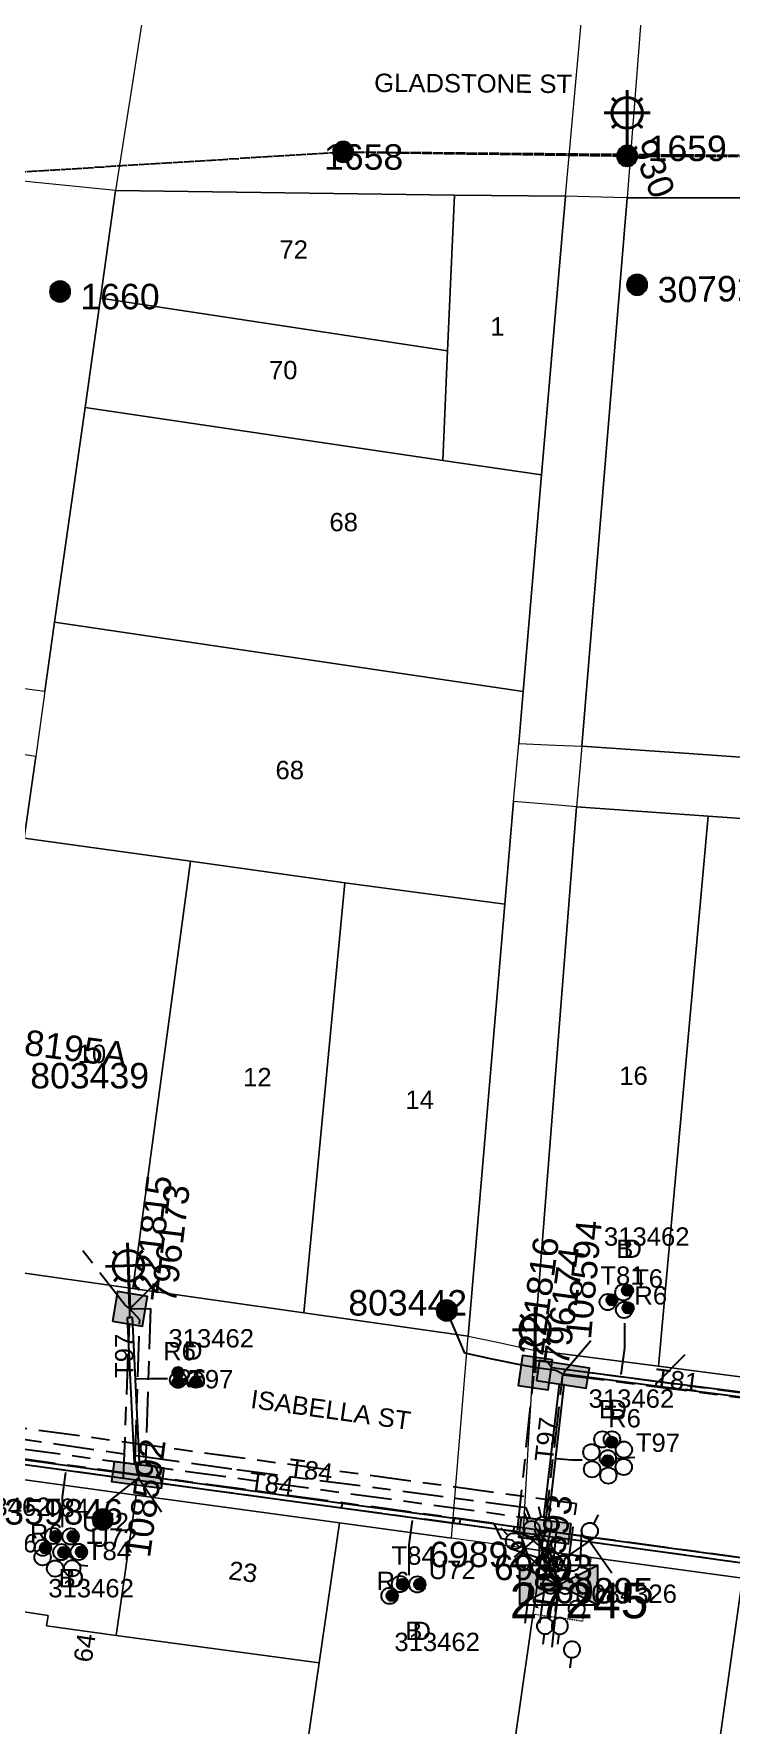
# Model space of a CAD drawing. Header units: metres. Extents: x 315298 to 316343, y 6257802 to 6258556.
# Drawn here: x 315635.1 to 315703.5, y 6257890.5 to 6258056.4 of the extents above; entities that cross this region are included whole.
import ezdxf
from ezdxf.enums import TextEntityAlignment as Align

# ---------------------------------------------------------------- set-up
doc = ezdxf.new("R2010")
doc.units = ezdxf.units.M
for name, pattern in [('Cable Exist OH', [1, 1, 0]), ('Cable Exist UG', [8.2, 4, -1.2, 1.8, -1.2]), ('HIDDEN', [0.375, 0.25, -0.125]), ('HIDDEN2', [0.1875, 0.125, -0.0625])]:
    doc.linetypes.add(name, pattern=pattern)
doc.layers.get('0').update_dxf_attribs({"color": 6})
for name, color, linetype, lineweight in [('Cadastre Buildings_SP_EXT', 9, 'Continuous', 5), ('Cadastre Land Parcels_SP_EXT', 9, 'Continuous', 5), ('Cadastre Other Property_SP_EXT', 9, 'HIDDEN', 5), ('Cadastre Roads_SP_EXT', 9, 'Continuous', 5)]:
    doc.layers.add(name, color=color, linetype=linetype, lineweight=lineweight)
for name, color, linetype in [('Duct_SP_EXT', 7, 'Continuous'), ('Equip_HV_EXT', 7, 'Continuous'), ('Equip_LV_EXT', 7, 'Continuous'), ('Equip_SP_SL_EXT', 7, 'Continuous'), ('Mains_HV_EXT', 7, 'Continuous'), ('Mains_LV_EXT', 7, 'Continuous'), ('Mains_SL_EXT', 7, 'Continuous'), ('Sub_SP_EXT', 7, 'Continuous'), ('SupportsOH_SP_TR_HV_LV_SL_EXT', 7, 'Continuous'), ('SupportsUG_SP_LV_EXT', 7, 'Continuous'), ('SupportsUG_SP_LV_SL_EXT', 7, 'Continuous'), ('Trench_SP_EXT', 7, 'Continuous')]:
    doc.layers.add(name, color=color, linetype=linetype)
doc.styles.add('COLUMN_LABEL', font='arial.ttf')
doc.styles.add('iecARIAL', font='arial.ttf', dxfattribs={"height": 2})
doc.styles.add('POLE_LABEL', font='arial.ttf')
doc.styles.get("Standard").update_dxf_attribs({"font": 'arial.ttf'})
doc.styles.add('SWITCH_LABEL', font='arial.ttf', dxfattribs={"height": 2.5})

# ---------------------------------------------------------------- blocks, each defined once
blk = doc.blocks.new('SUB_PADMOUNT_EXT')
for points in [[(0, 0), (-3.84, 1.92), (-3.84, -1.92)], [(0, 0), (3.84, 1.92), (3.84, -1.92)]]:
    blk.add_hatch(color=256).paths.add_polyline_path(points)
for p, q in [((3.84, 1.92), (-3.84, -1.92)), ((-3.84, 1.92), (3.84, -1.92))]:
    blk.add_line(p, q)
blk.add_lwpolyline([(-3.84, -1.92), (3.84, -1.92), (3.84, 1.92), (-3.84, 1.92)], close=True)
for tag, height, flags, p in [('ASSET_NUM', 3.5, 8, (2, 2)), ('STREET_CODE', 0.2, 9, (1.5, 0)), ('CONSTRUCTED_VOLTAGE', 0.2, 9, (1.5, -0.2)), ('OPERATING_VOLTAGE', 0.2, 9, (1.5, -0.6)), ('ORIENTATION', 0.2, 9, (1.5, -0.8)), ('OWNED_BY', 0.2, 9, (1.5, -1)), ('OPERATED_BY', 0.2, 9, (1.5, -1.2)), ('SECONDARY_VOLTAGE', 0.2, 9, (1.5, -1.6)), ('NO_PHASES', 0.2, 9, (1.5, -0.4)), ('MAINTAINED_BY', 0.2, 9, (1.5, -1.4)), ('STATE', 0.2, 9, (1.5, -1.8)), ('SUBSTATION_TYPE', 0.2, 9, (1.5, -2.2)), ('STREETNAME', 0.2, 9, (1.5, -3)), ('SUBURB', 0.2, 9, (1.5, -3.2)), ('PARENT', 0.2, 9, (1.5, -2)), ('USAGE', 0.2, 9, (1.5, -2.4)), ('LEGEND', 0.2, 9, (1.5, -2.6)), ('LOCATION', 0.2, 9, (1.5, -2.8)), ('NOTES', 0.2, 9, (1.5, -3.4)), ('Z', 0.2, 1, (1.5, -3.6))]:
    blk.add_attdef(tag, text='', height=height, dxfattribs=dict(flags=flags)).set_placement(p, align=Align.MIDDLE_LEFT)
blk = doc.blocks.new('COLUMN_EXT')
blk.add_hatch(color=256).paths.add_polyline_path([(-1.49, 1.48), (-1.49, -1.49), (1.48, -1.49), (1.48, 1.48)])
blk.add_lwpolyline([(-1.49, -1.49), (1.48, -1.49), (1.48, 1.48), (-1.49, 1.48)], close=True)
for tag, height, style, flags, p in [('ASSET_NUM', 2.5, 'COLUMN_LABEL', 8, (2, 2)), ('STRUCTURE_PLANT_NUMBER', 0.2, 'POLE_LABEL', 9, (1.81, 0.03)), ('STREET_CODE', 0.2, 'COLUMN_LABEL', 9, (1.81, -0.2))]:
    blk.add_attdef(tag, text='', height=height, dxfattribs=dict(style=style, flags=flags)).set_placement(p, align=Align.MIDDLE_LEFT)
at = {"flags": 9}
for tag, p in [('COLUMN_TYPE', (1.81, -0.4)), ('OWNED_BY', (1.81, -0.6)), ('STATE', (1.81, -0.8)), ('USAGE', (1.81, -1)), ('STREETNAME', (1.81, -1.6)), ('LEGEND', (1.81, -1.2)), ('LOCATION', (1.81, -1.4)), ('SUBURB', (1.81, -1.8)), ('NOTES', (1.81, -2))]:
    blk.add_attdef(tag, text='', height=0.2, dxfattribs=at).set_placement(p, align=Align.MIDDLE_LEFT)
at = {"flags": 1}
blk.add_attdef('Z', (1.81, -2.35), '', height=0.2, dxfattribs=at)
blk = doc.blocks.new('PILLAR_EXT')
blk.add_hatch(color=256).paths.add_polyline_path([(-2.475, 0.99), (-2.475, -0.99), (2.475, -0.99), (2.475, 0.99)])
blk.add_lwpolyline([(-2.475, -0.99), (2.475, -0.99), (2.475, 0.99), (-2.475, 0.99)], close=True)
at = {"style": 'iecARIAL', "flags": 8}
blk.add_attdef('ASSET_NUM', (1.5, 3.5), '', height=2.5, dxfattribs=at)
for tag, p, flags in [('OWNED_BY', (0, -0.2), 9), ('STATE', (0, -0.4), 9), ('SUPPORT_TYPE', (0, -0.6), 9), ('STREETNAME', (0, -1.8), 9), ('USAGE', (0, -0.8), 9), ('LEGEND', (0, -1), 9), ('LOCATION', (0, -1.2), 9), ('NOTES', (0, -1.4), 9), ('PARENT', (0, -1.6), 9), ('SUBURB', (0, -2), 1)]:
    blk.add_attdef(tag, p, '', height=0.2, dxfattribs=dict(flags=flags))
blk = doc.blocks.new('DUCT_EXT')
blk.add_circle((0, 0.8), 0.8)
at = {"flags": 1}
blk.add_attdef('Z', (0, 0), '', height=0.2, dxfattribs=at)
at = {"flags": 9}
for tag, p in [('DUCT_CODE', (0, 0)), ('XSECT_TYPE', (0, -0.2)), ('STATE', (0, -0.6)), ('FB_REFERENCE', (0, -0.4)), ('NOTES', (0, -0.8))]:
    blk.add_attdef(tag, text='', height=0.2, dxfattribs=at).set_placement(p, align=Align.MIDDLE_LEFT)
blk = doc.blocks.new('SL_LANTERN_EXT')
at = {"lineweight": 40}
for p, q in [((-1.46, 5.68), (-1.06, 5.28)), ((0, 1.97), (0, 6.47)), ((1.46, 5.68), (1.06, 5.28)), ((-2.25, 4.22), (2.25, 4.22)), ((-1.46, 2.76), (-1.06, 3.16)), ((0, 0), (0, 2.72)), ((1.46, 2.76), (1.06, 3.16))]:
    blk.add_line(p, q, dxfattribs=at)
blk.add_circle((0, 4.22), 1.5, dxfattribs=at)
at = {"style": 'iecARIAL', "flags": 8}
blk.add_attdef('ASSET_NUM', (1.5, 1.5), '', height=2.5, dxfattribs=at)
for tag, p, height, flags in [('OPERATING_VOLTAGE', (0.98, -1.65), 0.2, 9), ('ORIENTATION', (0.98, -1.85), 0.2, 9), ('CONSTRUCTED_VOLTAGE', (0.98, -0.65), 0.2, 9), ('CONTROL_TYPE', (0.98, -0.85), 0.2, 9), ('LANTERN_PURPOSE', (0.98, -1.05), 0.2, 9), ('LANTERN_TYPE', (0.98, -1.25), 0.2, 9), ('NO_PHASES', (0.98, -1.45), 0.2, 9), ('LNUMBER', (2.18, -3.25), 2.5, 8), ('OWNED_BY', (0.98, -2.05), 0.2, 9), ('STATE', (0.98, -2.25), 0.2, 9), ('USAGE', (0.98, -2.45), 0.2, 9), ('CEXIST', (0.98, -2.65), 0.2, 9), ('CNEW', (0.98, -2.85), 0.2, 9), ('CNUMBER', (0.98, -3.05), 0.2, 9), ('CREMOVE', (0.98, -3.25), 0.2, 9), ('CREPLACE', (0.98, -3.45), 0.2, 9), ('LKINGHEIGHT', (0.98, -3.65), 0.2, 9), ('LBRACKET', (0.98, -3.85), 0.2, 9), ('LBRACKETVOCAB', (0.98, -4.05), 0.2, 9), ('LCATEGORY', (0.98, -4.25), 0.2, 9), ('LCHARGE1', (0.98, -4.45), 0.2, 9), ('LCHARGE1PERCENT', (0.98, -4.65), 0.2, 9), ('LCHARGE2', (0.98, -4.85), 0.2, 9), ('LCHARGE2PERCENT', (0.98, -5.05), 0.2, 9), ('LCHARGE3', (0.98, -5.25), 0.2, 9), ('LCHARGE3PERCENT', (0.98, -5.45), 0.2, 9), ('LEXIST', (0.98, -5.65), 0.2, 9), ('LLAMP', (0.98, -5.85), 0.2, 9), ('LLAMPVOCAB', (0.98, -6.05), 0.2, 9), ('LMAST', (0.98, -6.25), 0.2, 9), ('LMASTVOCAB', (0.98, -6.45), 0.2, 9), ('LNEW', (0.98, -6.65), 0.2, 9), ('LANTNUMBER', (0.98, -6.85), 0.2, 9), ('LOUTREACH', (0.98, -7.25), 0.2, 9), ('LOUTREACHVOCAB', (0.98, -7.45), 0.2, 9), ('LRATECODE', (0.98, -7.65), 0.2, 9), ('LREMOVE', (0.98, -7.85), 0.2, 9), ('LREPLACE', (0.98, -8.05), 0.2, 9), ('LTYPE', (0.98, -8.25), 0.2, 9), ('LTYPEVOCAB', (0.98, -8.45), 0.2, 9), ('STREETNAME', (0.98, -9.25), 0.2, 9), ('SUBURB', (0.98, -9.45), 0.2, 1), ('LEGEND', (0.98, -8.65), 0.2, 9), ('LOCATION', (0.98, -8.85), 0.2, 9), ('NOTES', (0.98, -9.05), 0.2, 9)]:
    blk.add_attdef(tag, p, '', height=height, dxfattribs=dict(flags=flags))
blk = doc.blocks.new('POLE_EXT')
blk.add_hatch(color=256).paths.add_polyline_path([(-1, 0, 1), (1, 0, 1)])
blk.add_lwpolyline([(-1, 0, 1), (1, 0, 1)], format="xyb", close=True)
for tag, height, flags, p in [('pNumber', 2.5, 8, (-17.84, 2.07)), ('OWNED_BY', 0.2, 9, (1.35, -0.4)), ('SPECIAL_USE', 0.2, 9, (1.35, -0.8)), ('STATE', 0.2, 9, (1.35, -1)), ('cLV', 0.2, 9, (1.35, -1.4)), ('hDepth', 0.2, 9, (1.35, -1.6)), ('PARENT', 0.2, 9, (1.35, -0.6)), ('USAGE', 0.2, 9, (1.35, -1.2)), ('hDia', 0.2, 9, (1.35, -1.8)), ('cHV', 0.2, 9, (1.35, -2)), ('cLinedev', 0.2, 9, (1.35, -3.4)), ('LBRACKET', 0.2, 9, (1.35, -2.2)), ('LExisting', 0.2, 9, (1.35, -2.4)), ('LANTNUMBER', 0.2, 9, (1.35, -2.6)), ('LOther', 0.2, 9, (1.35, -2.8)), ('LRemove', 0.2, 9, (1.35, -3)), ('LEGEND', 0.2, 9, (1.35, -3.2)), ('pExisting', 0.2, 9, (1.35, -3.8)), ('pFooting', 0.2, 9, (1.35, -4.4)), ('pNew', 0.2, 9, (1.35, -4.6)), ('pRelocate', 0.2, 9, (1.35, -5)), ('LOCATION', 0.2, 9, (1.35, -3.6)), ('PFNUMBER', 0.2, 9, (1.35, -4)), ('NEWPFNUMBER', 0.2, 9, (1.35, -4.2)), ('pRemove', 0.2, 9, (1.35, -5.2)), ('pReplace', 0.2, 9, (1.35, -5.4)), ('pStay', 0.2, 9, (1.35, -5.6)), ('pType', 0.2, 9, (1.35, -5.8)), ('cspan', 0.2, 9, (1.35, -6)), ('STREETNAME', 0.2, 9, (1.35, -6.2)), ('SUBURB', 0.2, 9, (1.35, -6.4)), ('NOTES', 0.2, 9, (1.35, -6.6)), ('OPERATED_BY', 0.2, 9, (1.36, -7.01)), ('MAINTAINED_BY', 0.2, 9, (1.36, -6.81))]:
    blk.add_attdef(tag, text='', height=height, dxfattribs=dict(flags=flags)).set_placement(p, align=Align.MIDDLE_LEFT)
at = {"style": 'POLE_LABEL'}
for tag, height, flags, p in [('ASSET_NUM', 2.5, 8, (2, 2)), ('STRUCTURE_PLANT_NUMBER', 0.2, 9, (1.35, 0.03)), ('STREET_CODE', 0.2, 9, (1.35, -0.2))]:
    blk.add_attdef(tag, text='', height=height, dxfattribs=dict(at, flags=flags)).set_placement(p, align=Align.MIDDLE_LEFT)
at = {"flags": 1}
blk.add_attdef('Z', (1.35, -7.33), '', height=0.2, dxfattribs=at)
blk = doc.blocks.new('LV_UG_DFUSE_CLOSED_EXT')
for points in [[(1, 0), (0, 0)], [(5.04, 0.73), (2.16, -0.72)], [(5.05, -0.71), (2.16, 0.72)], [(6.2, 0.01), (7.2, 0.01)]]:
    blk.add_lwpolyline(points)
for centre in [(1.8, 0), (5.4, 0.01)]:
    blk.add_circle(centre, 0.8)
at = {"flags": 9}
for tag, p in [('ACTUAL_STATUS', (0, 0)), ('CONSTRUCTED_VOLTAGE', (0, -0.2)), ('OPERATING_VOLTAGE', (0, -0.6)), ('ORIENTATION', (0, -0.8)), ('STATE', (0, -1)), ('SWITCH_TYPE', (0, -1.2)), ('NO_PHASES', (0, -0.4)), ('USAGE', (0, -1.4)), ('NOTES', (0, -1.6))]:
    blk.add_attdef(tag, text='', height=0.2, dxfattribs=at).set_placement(p, align=Align.MIDDLE_LEFT)
at = {"flags": 1}
blk.add_attdef('Z', (0, 0), '', height=0.2, dxfattribs=at)
blk = doc.blocks.new('SWG_HOLEC_SU_EXT')
blk.add_line((1.8, -2), (5.8, -2))
for points in [[(1, 0), (0, 0)], [(6.6, 0), (7.6, 0)]]:
    blk.add_lwpolyline(points)
for points in [[(1.8, -0.8, 1), (1.8, 0.8, 1)], [(5.8, -0.8, 1), (5.8, 0.8, 1)]]:
    blk.add_lwpolyline(points, format="xyb", close=True)
at = {"style": 'SWITCH_LABEL', "flags": 8}
blk.add_attdef('ASSET_NUM', text='', height=2.5, rotation=179.9544, dxfattribs=at).set_placement((-2.4, 0), align=Align.MIDDLE_LEFT)
at = {"flags": 1}
blk.add_attdef('Z', (0, 0), '', height=0.2, dxfattribs=at)
at = {"flags": 9}
for tag, p in [('ACTUAL_STATUS', (0, -0.4)), ('CONSTRUCTED_VOLTAGE', (0, -0.6)), ('OPERATING_VOLTAGE', (0, -1)), ('ORIENTATION', (0, -1.2)), ('OWNED_BY', (0, -1.4)), ('NO_PHASES', (0, -0.8)), ('PARENT', (0, -1.6)), ('STATE', (0, -1.8)), ('SWITCH_TYPE', (0, -2)), ('STREETNAME', (0, -2.6)), ('SUBURB', (0, -2.8)), ('USAGE', (0, -2.2)), ('LOCATION', (0, -2.4)), ('NOTES', (0, -3))]:
    blk.add_attdef(tag, text='', height=0.2, dxfattribs=at).set_placement(p, align=Align.MIDDLE_LEFT)
at = {"style": 'SWITCH_LABEL', "flags": 9}
blk.add_attdef('STREET_CODE', text='', height=0.2, dxfattribs=at).set_placement((0, -0.2), align=Align.MIDDLE_LEFT)
blk = doc.blocks.new('CABLE_LARGE_EXT')
h = blk.add_hatch(color=256)
edge = h.paths.add_edge_path()
edge.add_arc((0, 0.55), 0.55, 0, 360)
blk.add_circle((0, 0.55), 0.55)
at = {"flags": 1}
blk.add_attdef('Z', (0, 0), '', height=0.2, dxfattribs=at)
at = {"flags": 9}
for tag, p in [('COND_CODE', (0, 0)), ('STATE', (0, -0.4)), ('XSECT_SIZE', (0, -0.6)), ('FB_REFERENCE', (0, -0.2)), ('NOTES', (0, -0.8))]:
    blk.add_attdef(tag, text='', height=0.2, dxfattribs=at).set_placement(p, align=Align.MIDDLE_LEFT)

msp = doc.modelspace()

# ---------------------------------------------------------------- linework, layer by layer
at = {"layer": 'Cadastre Buildings_SP_EXT', "linetype": 'Continuous'}
for points in [[(315726.39, 6258040.22), (315713.29, 6258040.25), (315703.08, 6258040.26), (315693.29, 6258040.28), (315688.83, 6257986.48), (315699.34, 6257985.77), (315709.06, 6257985.09), (315722.88, 6257984.13), (315726.39, 6258040.22)], [(315712.84, 6257978.8), (315701.22, 6257979.6), (315696.36, 6257925.66), (315708.4, 6257924.1), (315712.84, 6257978.8)], [(315684.94, 6257907.57), (315682.98, 6257907.86), (315676.06, 6257908.81), (315665.08, 6257910.29), (315663.09, 6257896.56), (315661.39, 6257884.87), (315659.55, 6257872.18), (315659.53, 6257872.01), (315657.74, 6257859.68), (315677.69, 6257857.1), (315684.94, 6257907.57)], [(315697.54, 6257854.7), (315717.63, 6257851.89), (315718.34, 6257856.75), (315738.26, 6257853.92), (315744.79, 6257899.38), (315724.83, 6257902.08), (315704.59, 6257904.88), (315697.54, 6257854.7)]]:
    msp.add_lwpolyline(points, close=True, dxfattribs=at)
at = {"layer": 'Cadastre Land Parcels_SP_EXT', "linetype": 'Continuous'}
for points in [[(315676.35, 6258040.53), (315643.12, 6258040.97), (315641.63, 6258030.43), (315675.67, 6258025.25), (315676.35, 6258040.53)], [(315687.24, 6258040.43), (315676.35, 6258040.53), (315675.67, 6258025.25), (315675.21, 6258014.51), (315684.9, 6258013.08), (315687.24, 6258040.43)], [(315675.67, 6258025.25), (315641.63, 6258030.43), (315640.12, 6258019.71), (315675.21, 6258014.51), (315675.67, 6258025.25)], [(315684.9, 6258013.08), (315675.21, 6258014.51), (315640.12, 6258019.71), (315637.14, 6257998.64), (315683.08, 6257991.84), (315684.9, 6258013.08)], [(315682.15, 6257981.06), (315682.65, 6257986.75), (315683.08, 6257991.84), (315637.14, 6257998.64), (315636.18, 6257991.88), (315635.28, 6257985.47), (315634.14, 6257977.47), (315650.48, 6257975.19), (315665.6, 6257973.09), (315681.28, 6257970.99), (315682.15, 6257981.06)], [(315701.22, 6257979.6), (315688.31, 6257980.53), (315684.14, 6257927.24), (315696.36, 6257925.66), (315701.22, 6257979.6)], [(315650.48, 6257975.19), (315634.14, 6257977.47), (315628.16, 6257935.65), (315644.82, 6257933.28), (315650.48, 6257975.19)], [(315665.6, 6257973.09), (315650.48, 6257975.19), (315644.82, 6257933.28), (315661.58, 6257930.91), (315665.6, 6257973.09)], [(315681.28, 6257970.99), (315665.6, 6257973.09), (315661.58, 6257930.91), (315677.71, 6257928.61), (315681.28, 6257970.99)], [(315623.36, 6257903.19), (315636.5, 6257901.2), (315636.33, 6257900.19), (315643.18, 6257899.26), (315645.13, 6257913.01), (315631.12, 6257914.93), (315627.92, 6257914.75), (315625.36, 6257912.8), (315624.31, 6257909.76), (315623.36, 6257903.19)], [(315643.18, 6257899.26), (315663.09, 6257896.56), (315665.08, 6257910.29), (315645.13, 6257913.01), (315643.18, 6257899.26)], [(315650.32, 6257809.94), (315670.27, 6257807.35), (315690.63, 6257804.7), (315693.93, 6257828.79), (315697.54, 6257854.7), (315704.59, 6257904.88), (315684.94, 6257907.57), (315677.69, 6257857.1), (315657.74, 6257859.68), (315652.04, 6257821.44), (315650.32, 6257809.94)], [(315621.54, 6257890.43), (315661.39, 6257884.87), (315663.09, 6257896.56), (315643.18, 6257899.26), (315636.33, 6257900.19), (315636.5, 6257901.2), (315623.36, 6257903.19), (315621.54, 6257890.43)]]:
    msp.add_lwpolyline(points, close=True, dxfattribs=at)
at = {"layer": 'Cadastre Other Property_SP_EXT', "linetype": 'HIDDEN2'}
msp.add_lwpolyline([(315684.94, 6257907.57), (315684.05, 6257901.37), (315688.94, 6257900.67), (315689.78, 6257906.9), (315684.94, 6257907.57)], close=True, dxfattribs=at)
at = {"layer": 'Cadastre Roads_SP_EXT', "linetype": 'Continuous'}
for points in [[(315672.95, 6258060.66), (315646.17, 6258060.64), (315644.64, 6258050.74), (315643.12, 6258040.97), (315676.35, 6258040.53), (315687.24, 6258040.43), (315688.16, 6258050.52), (315689.08, 6258060.68), (315672.95, 6258060.66)], [(315720.6, 6258060.43), (315719.31, 6258060.43), (315707.48, 6258060.48), (315694.85, 6258060.5), (315694.07, 6258050.41), (315693.29, 6258040.28), (315703.08, 6258040.26), (315713.29, 6258040.25), (315726.39, 6258040.22), (315739.59, 6258040.17), (315753.42, 6258040.13), (315766.03, 6258040.08), (315779.12, 6258039.96), (315792.12, 6258039.9), (315792.28, 6258050.05), (315792.43, 6258060.21), (315758.97, 6258060.3), (315758.67, 6258060.3), (315746.11, 6258060.36), (315733.14, 6258060.4), (315720.6, 6258060.43)], [(315643.12, 6258040.97), (315632.07, 6258042.09), (315624.2, 6258042.89), (315624.48, 6258039.42), (315620.16, 6258010.05), (315617.72, 6257994.28), (315625.43, 6257993.28), (315636.18, 6257991.88), (315637.14, 6257998.64), (315640.12, 6258019.71), (315641.63, 6258030.43), (315643.12, 6258040.97)], [(315693.29, 6258040.28), (315690.78, 6258040.34), (315687.24, 6258040.43), (315684.9, 6258013.08), (315683.08, 6257991.84), (315682.65, 6257986.75), (315686.26, 6257986.59), (315688.83, 6257986.48), (315693.29, 6258040.28)], [(315635.28, 6257985.47), (315624.7, 6257987.09), (315617.13, 6257988.26), (315615.8, 6257978.91), (315614.38, 6257968.92), (315612.32, 6257954.47), (315610.02, 6257938.37), (315617.59, 6257937.23), (315628.16, 6257935.65), (315634.14, 6257977.47), (315635.28, 6257985.47)], [(315722.88, 6257984.13), (315709.06, 6257985.09), (315699.34, 6257985.77), (315688.83, 6257986.48), (315688.57, 6257983.51), (315688.31, 6257980.53), (315701.22, 6257979.6), (315712.84, 6257978.8), (315729.49, 6257977.63), (315749.6, 6257976.22), (315769.25, 6257974.82), (315781.45, 6257973.95), (315791.98, 6257973.25), (315791.84, 6257976.36), (315791.7, 6257979.47), (315777.17, 6257980.47), (315763.17, 6257981.41), (315749.84, 6257982.28), (315736.43, 6257983.19), (315722.88, 6257984.13)], [(315688.31, 6257980.53), (315685.75, 6257980.75), (315682.15, 6257981.06), (315681.28, 6257970.99), (315677.71, 6257928.61), (315680.4, 6257928.04), (315684.14, 6257927.24), (315688.31, 6257980.53)], [(315628.16, 6257935.65), (315631.12, 6257914.93), (315645.13, 6257913.01), (315665.08, 6257910.29), (315676.06, 6257908.81), (315676.89, 6257918.73), (315677.71, 6257928.61), (315661.58, 6257930.91), (315644.82, 6257933.28), (315628.16, 6257935.65)], [(315682.98, 6257907.86), (315684.94, 6257907.57), (315704.59, 6257904.88), (315724.83, 6257902.08), (315744.79, 6257899.38), (315764.33, 6257896.68), (315784.62, 6257893.88), (315788.79, 6257893.31), (315791.11, 6257892.99), (315791.23, 6257903.06), (315791.34, 6257913.12), (315778.94, 6257914.75), (315766.09, 6257916.44), (315745.94, 6257919.13), (315725.77, 6257921.85), (315708.4, 6257924.1), (315696.36, 6257925.66), (315684.14, 6257927.24), (315683.56, 6257917.56), (315682.98, 6257907.86)]]:
    msp.add_lwpolyline(points, close=True, dxfattribs=at)
at = {"layer": 'Duct_SP_EXT'}
for p, q in [((315644.74, 6257930.46), (315644.5, 6257930.45)), ((315644.74, 6257930.46), (315645.43, 6257916.21)), ((315644.26, 6257930.44), (315644.5, 6257930.45)), ((315644.26, 6257930.44), (315644.95, 6257916.19)), ((315685.12, 6257910.79), (315686.64, 6257923.9)), ((315685.6, 6257910.74), (315687.12, 6257923.84)), ((315686.64, 6257923.9), (315686.88, 6257923.87)), ((315687.12, 6257923.84), (315686.88, 6257923.87)), ((315687.1, 6257924.9), (315687.13, 6257925.14)), ((315687.1, 6257924.9), (315696.11, 6257923.73)), ((315687.16, 6257925.38), (315687.13, 6257925.14)), ((315687.16, 6257925.38), (315696.18, 6257924.21)), ((315696.11, 6257923.73), (315696.15, 6257923.97)), ((315696.11, 6257923.73), (315696.15, 6257923.97)), ((315696.18, 6257924.21), (315696.15, 6257923.97)), ((315696.18, 6257924.21), (315696.15, 6257923.97)), ((315696.18, 6257924.21), (315708.22, 6257922.65)), ((315696.11, 6257923.73), (315708.15, 6257922.17)), ((315645.33, 6257914.46), (315631.32, 6257916.38)), ((315645.39, 6257914.94), (315631.39, 6257916.85)), ((315644.95, 6257916.19), (315645.19, 6257916.2)), ((315645.43, 6257916.21), (315645.19, 6257916.2)), ((315645.33, 6257914.46), (315645.36, 6257914.7)), ((315645.33, 6257914.46), (315645.37, 6257914.7)), ((315665.28, 6257911.74), (315645.33, 6257914.46)), ((315645.39, 6257914.94), (315645.36, 6257914.7)), ((315645.4, 6257914.94), (315645.37, 6257914.7)), ((315665.34, 6257912.21), (315645.4, 6257914.94)), ((315665.34, 6257912.21), (315665.31, 6257911.97)), ((315676.32, 6257910.73), (315665.34, 6257912.21)), ((315665.28, 6257911.74), (315665.31, 6257911.97)), ((315676.26, 6257910.25), (315665.28, 6257911.74)), ((315676.32, 6257910.73), (315676.29, 6257910.49)), ((315676.32, 6257910.73), (315676.29, 6257910.49)), ((315676.92, 6257910.65), (315676.32, 6257910.73)), ((315676.32, 6257910.73), (315676.32, 6257910.73)), ((315676.92, 6257910.65), (315676.88, 6257910.41)), ((315682.2, 6257909.92), (315676.92, 6257910.65)), ((315685.12, 6257910.79), (315685.36, 6257910.76)), ((315685.6, 6257910.74), (315685.36, 6257910.76)), ((315676.25, 6257910.25), (315676.29, 6257910.49)), ((315676.85, 6257910.17), (315676.25, 6257910.25)), ((315676.25, 6257910.25), (315676.26, 6257910.25)), ((315676.26, 6257910.25), (315676.29, 6257910.49)), ((315676.85, 6257910.17), (315676.88, 6257910.41)), ((315682.14, 6257909.45), (315676.85, 6257910.17)), ((315682.14, 6257909.45), (315682.17, 6257909.68)), ((315682.14, 6257909.45), (315682.17, 6257909.68)), ((315683.2, 6257909.3), (315682.14, 6257909.45)), ((315682.14, 6257909.45), (315682.14, 6257909.45)), ((315682.2, 6257909.92), (315682.17, 6257909.68)), ((315682.2, 6257909.92), (315682.17, 6257909.68)), ((315683.26, 6257909.78), (315682.2, 6257909.92)), ((315682.2, 6257909.92), (315682.2, 6257909.92)), ((315683.2, 6257909.3), (315683.23, 6257909.54)), ((315685.15, 6257909.01), (315683.2, 6257909.3)), ((315683.26, 6257909.78), (315683.23, 6257909.54)), ((315685.21, 6257909.49), (315683.26, 6257909.78)), ((315685.15, 6257909.01), (315685.18, 6257909.25)), ((315685.21, 6257909), (315685.15, 6257909.01)), ((315685.21, 6257909.49), (315685.18, 6257909.25)), ((315685.28, 6257909.48), (315685.21, 6257909.49)), ((315685.21, 6257909), (315685.24, 6257909.24)), ((315685.21, 6257909), (315685.24, 6257909.24)), ((315689.66, 6257908.4), (315685.21, 6257909)), ((315685.28, 6257909.48), (315685.24, 6257909.24)), ((315685.28, 6257909.48), (315685.24, 6257909.24)), ((315689.72, 6257908.87), (315685.28, 6257909.48)), ((315689.66, 6257908.4), (315689.69, 6257908.63)), ((315689.66, 6257908.4), (315689.69, 6257908.63)), ((315704.79, 6257906.32), (315689.66, 6257908.4)), ((315689.72, 6257908.87), (315689.69, 6257908.63)), ((315689.72, 6257908.87), (315689.69, 6257908.63)), ((315704.86, 6257906.8), (315689.72, 6257908.87))]:
    msp.add_line(p, q, dxfattribs=at)
for points in [[(315693.02, 6257929.88), (315693.02, 6257927.43), (315692.66, 6257924.84)], [(315648.21, 6257924.41), (315646.5, 6257924.41), (315645.18, 6257924.39)], [(315688.89, 6257916.45), (315687.83, 6257916.45), (315686.38, 6257916.59)], [(315694.04, 6257916.72), (315692.2, 6257916.58)], [(315637.9, 6257909.89), (315637.9, 6257912.84), (315638.23, 6257915.23)], [(315671.91, 6257905.18), (315671.91, 6257908.13), (315672.24, 6257910.52)], [(315640.39, 6257906.06), (315639.76, 6257906.12), (315638.4, 6257907.18)]]:
    msp.add_lwpolyline(points, dxfattribs=at)
at = {"layer": 'Mains_HV_EXT', "linetype": 'Cable Exist UG'}
for points in [[(315686.57, 6257904.19), (315687.46, 6257905.93), (315688.31, 6257912.17), (315688.31, 6257912.17), (315625.84, 6257920.7), (315610.75, 6257922.66), (315612.99, 6257937.94), (315612.99, 6257937.94), (315618.77, 6257978.48), (315618.77, 6257978.48), (315620.53, 6257990.8), (315580.81, 6257996.5), (315581.41, 6258001.64)], [(315690.67, 6257819.54), (315688.9, 6257818.95), (315688.2, 6257814.93), (315686.45, 6257802.29), (315686.45, 6257802.29), (315670.38, 6257804.35), (315595.21, 6257814.72), (315595.21, 6257814.72), (315599.7, 6257845.77), (315604.55, 6257879.35), (315604.55, 6257879.35), (315605.54, 6257886.16), (315609.29, 6257912.16), (315610.43, 6257920.69), (315625.58, 6257918.71), (315625.58, 6257918.71), (315686.43, 6257910.39), (315685.97, 6257905.97), (315686.57, 6257904.19)]]:
    msp.add_lwpolyline(points, dxfattribs=at)
at = {"layer": 'Mains_LV_EXT', "linetype": 'Cable Exist OH'}
for points in [[(315628.97, 6258042.51), (315665.44, 6258044.77), (315693.29, 6258044.37)], [(315693.29, 6258044.37), (315732.57, 6258044.28)]]:
    msp.add_lwpolyline(points, dxfattribs=at)
at = {"layer": 'Mains_LV_EXT', "linetype": 'Continuous'}
msp.add_lwpolyline([(315694.26, 6258031.74), (315694.25, 6258031.49), (315694.2, 6258031.74)], dxfattribs=at)
at = {"layer": 'Mains_LV_EXT', "linetype": 'Cable Exist UG'}
for points in [[(315645.31, 6257915.01), (315645.03, 6257916.41), (315645.49, 6257930.22), (315644.53, 6257931.3)], [(315685.21, 6257909.55), (315686.97, 6257924.77)], [(315687.05, 6257924.83), (315705.65, 6257922.43), (315706.3, 6257921.07), (315709.69, 6257920.64), (315711.14, 6257921.73), (315720.5, 6257920.52)], [(315686.57, 6257904.19), (315685.67, 6257905.83), (315683.38, 6257911.78), (315654.52, 6257915.57), (315654.52, 6257915.57), (315649.11, 6257916.31), (315617.77, 6257920.79), (315613.51, 6257921.36), (315611.71, 6257921.68), (315611.1, 6257916.9), (315611.13, 6257913.62), (315608.25, 6257911.91)], [(315645.31, 6257915.01), (315614.08, 6257919.28), (315613.4, 6257919.36), (315613.4, 6257919.36), (315612.78, 6257915.03), (315612.53, 6257912.89), (315608.01, 6257910.29), (315608.01, 6257910.29), (315604.55, 6257886.3), (315601.88, 6257867.87)], [(315686.57, 6257904.19), (315682.02, 6257908.59), (315680.95, 6257908.74), (315680.23, 6257910.24), (315680.23, 6257910.24), (315645.39, 6257914.99)], [(315686.57, 6257904.19), (315685.21, 6257909.55)], [(315685.21, 6257909.55), (315728.05, 6257903.68)]]:
    msp.add_lwpolyline(points, dxfattribs=at)
at = {"layer": 'Mains_SL_EXT', "linetype": 'Cable Exist OH'}
for points in [[(315628.97, 6258042.51), (315665.44, 6258044.77), (315693.33, 6258044.53)], [(315693.33, 6258044.53), (315732.57, 6258044.2)]]:
    msp.add_lwpolyline(points, dxfattribs=at)
at = {"layer": 'Mains_SL_EXT', "linetype": 'Cable Exist UG'}
for points in [[(315621.4, 6257903.47), (315622.12, 6257905.05), (315622.12, 6257905.05), (315622.85, 6257910.12), (315624.09, 6257913.72), (315627.38, 6257916.22), (315631.18, 6257916.44), (315643.91, 6257914.7), (315644.53, 6257931.3)], [(315644.53, 6257931.3), (315646.53, 6257931.34), (315646.53, 6257931.34), (315646.05, 6257916.1), (315646.99, 6257915.9), (315647.64, 6257914.19), (315647.64, 6257914.19), (315665.28, 6257911.78), (315676.26, 6257910.29), (315676.26, 6257910.29), (315680.51, 6257909.71), (315682.39, 6257909.47)], [(315684.18, 6257925.08), (315684.33, 6257926.23), (315685.48, 6257926.1), (315685.9, 6257925.53), (315685.9, 6257925.53), (315706.76, 6257922.77), (315707.25, 6257923.2), (315709.48, 6257922.95), (315709.89, 6257922.32), (315718.66, 6257921.27), (315720.5, 6257920.52)], [(315682.53, 6257909.57), (315684.18, 6257925.08)], [(315682.45, 6257909.48), (315683.88, 6257908.78), (315686.37, 6257908.45), (315686.93, 6257908.81), (315686.93, 6257908.81), (315704.79, 6257906.36), (315726.28, 6257903.42), (315726.65, 6257902.88), (315729.07, 6257902.52), (315729.78, 6257902.95), (315745, 6257900.86), (315745, 6257900.86), (315762.48, 6257898.45), (315764.58, 6257898.67)]]:
    msp.add_lwpolyline(points, dxfattribs=at)
at = {"layer": 'Trench_SP_EXT', "linetype": 'Cable Exist UG'}
for points in [[(315644.53, 6257931.3), (315644.03, 6257931.67), (315644.03, 6257931.67), (315639.9, 6257936.98)], [(315644.53, 6257931.3), (315648.52, 6257935.29)], [(315644.5, 6257930.39), (315644.53, 6257931.3)], [(315684.4, 6257925.49), (315683.12, 6257925.72), (315683.12, 6257925.72), (315680.05, 6257926.37), (315677.36, 6257926.95), (315675.61, 6257931.11)], [(315687.13, 6257925.14), (315689.79, 6257928.26)], [(315696.17, 6257923.97), (315699.56, 6257927.42)], [(315686.99, 6257924.87), (315686.28, 6257925.25), (315686.28, 6257925.25), (315684.4, 6257925.49)], [(315686.88, 6257923.87), (315686.99, 6257924.87)], [(315645.31, 6257915.01), (315645.19, 6257916.2)], [(315645.36, 6257914.7), (315641.97, 6257912.02)], [(315645.36, 6257914.7), (315647.88, 6257911)], [(315685.21, 6257909.55), (315685.36, 6257910.76)], [(315685.21, 6257909.55), (315681.68, 6257906.48)], [(315689.48, 6257908.66), (315692.04, 6257905.02)]]:
    msp.add_lwpolyline(points, dxfattribs=at)

# ---------------------------------------------------------------- block references
at = {"layer": 'Duct_SP_EXT'}
for name, p, rotation in [('DUCT_EXT', (315692.19, 6257931.99), 92.4026094615296), ('CABLE_LARGE_EXT', (315691.81, 6257931.62), 1.083852377791102), ('DUCT_EXT', (315693.72, 6257932.94), 92.4026094615296), ('CABLE_LARGE_EXT', (315693.34, 6257932.57), 1.083852377791102), ('DUCT_EXT', (315693.79, 6257931.22), 92.4026094615296), ('CABLE_LARGE_EXT', (315693.39, 6257930.83), 1.083852377791102), ('DUCT_EXT', (315690.86, 6257917.68), 359.8603929296954), ('DUCT_EXT', (315691.81, 6257917.68), 0.9642323697069894), ('DUCT_EXT', (315689.79, 6257916.43), 1.050341819491493), ('DUCT_EXT', (315691.4, 6257915.84), 0.6083390263873544), ('CABLE_LARGE_EXT', (315691.79, 6257917.66), 1.083852377791102), ('DUCT_EXT', (315692.98, 6257916.68), 1.050341819491493), ('DUCT_EXT', (315689.85, 6257914.76), 0.6083390263873544), ('DUCT_EXT', (315691.45, 6257914.14), 0.6083390263873544), ('CABLE_LARGE_EXT', (315691.4, 6257915.84), 1.040142329633909), ('DUCT_EXT', (315692.96, 6257914.98), 0.6083390263873544), ('DUCT_EXT', (315637.8, 6257909.01), 89.99999996664947), ('CABLE_LARGE_EXT', (315637.81, 6257908.92), 85.73298950739306), ('DUCT_EXT', (315639.5, 6257908.96), 89.5579969643274), ('CABLE_LARGE_EXT', (315639.5, 6257908.93), 85.73298950739306), ('DUCT_EXT', (315636.76, 6257906.91), 88.81005107854318), ('DUCT_EXT', (315636.78, 6257907.85), 89.9138902918444), ('CABLE_LARGE_EXT', (315636.79, 6257907.83), 88.40416036139369), ('DUCT_EXT', (315638.61, 6257907.42), 89.5579969643274), ('CABLE_LARGE_EXT', (315638.59, 6257907.36), 85.73298950739306), ('DUCT_EXT', (315640.31, 6257907.44), 89.5579969643274), ('CABLE_LARGE_EXT', (315640.32, 6257907.41), 85.73298950739306), ('DUCT_EXT', (315637.99, 6257905.82), 90.0000000000002), ('DUCT_EXT', (315639.66, 6257905.84), 89.5579969643274), ('DUCT_EXT', (315670.79, 6257903.14), 89.9138902918444), ('DUCT_EXT', (315671.81, 6257904.29), 89.99999996664947), ('CABLE_LARGE_EXT', (315671.81, 6257904.23), 85.73298950739306), ('DUCT_EXT', (315673.51, 6257904.25), 89.5579969643274), ('CABLE_LARGE_EXT', (315673.49, 6257904.24), 85.73298950739306), ('CABLE_LARGE_EXT', (315670.79, 6257903.14), 88.40416036139369)]:
    msp.add_blockref(name, p, dxfattribs=dict(at, rotation=rotation))
for name, p in [('CABLE_LARGE_EXT', (315649.24, 6257924.49)), ('DUCT_EXT', (315649.25, 6257923.53)), ('CABLE_LARGE_EXT', (315649.25, 6257923.53)), ('DUCT_EXT', (315650.97, 6257923.55)), ('CABLE_LARGE_EXT', (315650.97, 6257923.55))]:
    msp.add_blockref(name, p, dxfattribs=at)
at = {"layer": 'Equip_HV_EXT'}
ref = msp.add_blockref('SWG_HOLEC_SU_EXT', (315685.98, 6257905.95), dxfattribs=dict(at, rotation=262.6176635625934))
ref.add_attrib('ASSET_NUM', '69892', dxfattribs={"layer": '0', "height": 2.5, "style": 'SWITCH_LABEL'}).set_placement((315683.58, 6257907.2), align=Align.MIDDLE_RIGHT)
ref = msp.add_blockref('SWG_HOLEC_SU_EXT', (315687.46, 6257905.93), dxfattribs=dict(at, rotation=262.3338659391845))
ref.add_attrib('ASSET_NUM', '69893', dxfattribs={"layer": '0', "height": 2.5, "style": 'SWITCH_LABEL'}).set_placement((315685.07, 6257907.18), align=Align.TOP_CENTER)
ref = msp.add_blockref('SWG_HOLEC_SU_EXT', (315688.53, 6257903.64), dxfattribs=dict(at, rotation=263.5275462733962))
ref.add_attrib('ASSET_NUM', '69895', dxfattribs={"layer": '0', "height": 2.5, "style": 'SWITCH_LABEL'}).set_placement((315686.13, 6257904.89), align=Align.TOP_LEFT)
at = {"layer": 'Equip_LV_EXT'}
for p, rotation in [((315686.16, 6257904.77), 114.3788930478662), ((315686.39, 6257904.88), 104.1710966215361), ((315687.01, 6257904.78), 61.00404069007258), ((315686.03, 6257904.7), 135.1178930161269)]:
    msp.add_blockref('LV_UG_DFUSE_CLOSED_EXT', p, dxfattribs=dict(at, rotation=rotation))
at = {"layer": 'Equip_SP_SL_EXT'}
ref = msp.add_blockref('SL_LANTERN_EXT', (315693.29, 6258044.37), dxfattribs=at)
ref.add_attrib('ASSET_NUM', '930', dxfattribs={"layer": '0', "height": 2.5, "rotation": 291.2856, "style": 'iecARIAL'}).set_placement((315694.8, 6258045.87), align=Align.MIDDLE_LEFT)
ref = msp.add_blockref('SL_LANTERN_EXT', (315644.53, 6257931.3), dxfattribs=dict(at, rotation=2.077356079238755))
ref.add_attrib('ASSET_NUM', '221815', dxfattribs={"layer": '0', "height": 2.5, "rotation": 83.0924, "style": 'iecARIAL'}).set_placement((315646.03, 6257932.8), align=Align.MIDDLE_LEFT)
ref = msp.add_blockref('SL_LANTERN_EXT', (315684.28, 6257925.02), dxfattribs=at)
ref.add_attrib('ASSET_NUM', '221816', dxfattribs={"layer": '0', "height": 2.5, "rotation": 82.1689, "style": 'iecARIAL'}).set_placement((315685.78, 6257926.52), align=Align.BOTTOM_LEFT)
at = {"layer": 'Sub_SP_EXT'}
ref = msp.add_blockref('SUB_PADMOUNT_EXT', (315686.57, 6257904.19), dxfattribs=at)
ref.add_attrib('ASSET_NUM', '27245', dxfattribs={"layer": '0', "height": 3.5}).set_placement((315688.57, 6257904.44), align=Align.TOP_CENTER)
at = {"layer": 'SupportsOH_SP_TR_HV_LV_SL_EXT'}
ref = msp.add_blockref('POLE_EXT', (315665.44, 6258044.77), dxfattribs=at)
ref.add_attrib('ASSET_NUM', '1658', dxfattribs={"layer": '0', "height": 2.5, "rotation": 0.029, "style": 'POLE_LABEL'}).set_placement((315667.44, 6258045.52), align=Align.TOP_CENTER)
ref = msp.add_blockref('POLE_EXT', (315693.29, 6258044.37), dxfattribs=at)
ref.add_attrib('ASSET_NUM', '1659', dxfattribs={"layer": '0', "height": 2.5, "style": 'POLE_LABEL'}).set_placement((315695.29, 6258045.12), align=Align.MIDDLE_LEFT)
ref = msp.add_blockref('POLE_EXT', (315637.67, 6258031.08), dxfattribs=at)
ref.add_attrib('ASSET_NUM', '1660', dxfattribs={"layer": '0', "height": 2.5, "rotation": 0.0206, "style": 'POLE_LABEL'}).set_placement((315639.67, 6258031.83), align=Align.TOP_LEFT)
ref = msp.add_blockref('POLE_EXT', (315694.26, 6258031.74), dxfattribs=at)
ref.add_attrib('ASSET_NUM', '307927', dxfattribs={"layer": '0', "height": 2.5, "rotation": 1, "style": 'POLE_LABEL'}).set_placement((315696.26, 6258032.49), align=Align.TOP_LEFT)
ref = msp.add_blockref('POLE_EXT', (315632.75, 6257953.41), dxfattribs=at)
ref.add_attrib('ASSET_NUM', '803439', dxfattribs={"layer": '0', "height": 2.5, "style": 'POLE_LABEL'}).set_placement((315634.75, 6257954.16), align=Align.MIDDLE_LEFT)
ref = msp.add_blockref('POLE_EXT', (315675.59, 6257931.13), dxfattribs=at)
ref.add_attrib('ASSET_NUM', '803442', dxfattribs={"layer": '0', "height": 2.5, "style": 'POLE_LABEL'}).set_placement((315677.59, 6257931.88), align=Align.MIDDLE_RIGHT)
ref = msp.add_blockref('POLE_EXT', (315641.85, 6257910.63), dxfattribs=at)
ref.add_attrib('ASSET_NUM', '359846', dxfattribs={"layer": '0', "height": 2.5, "style": 'POLE_LABEL'}).set_placement((315643.85, 6257911.38), align=Align.MIDDLE_RIGHT)
at = {"layer": 'SupportsUG_SP_LV_EXT'}
ref = msp.add_blockref('PILLAR_EXT', (315628.86, 6257954.44), dxfattribs=dict(at, rotation=81.87206477769173))
ref.add_attrib('ASSET_NUM', '118195A', dxfattribs={"layer": '0', "height": 2.5, "rotation": 352.7684, "style": 'iecARIAL'}).set_placement((315630.36, 6257957.94), align=Align.MIDDLE_LEFT)
ref = msp.add_blockref('PILLAR_EXT', (315686.99, 6257924.87), dxfattribs=dict(at, rotation=351.1317270653003))
ref.add_attrib('ASSET_NUM', '108594', dxfattribs={"layer": '0', "height": 2.5, "rotation": 84.7363, "style": 'iecARIAL'}).set_placement((315688.49, 6257928.37), align=Align.MIDDLE_LEFT)
ref = msp.add_blockref('PILLAR_EXT', (315645.31, 6257915.01), dxfattribs=dict(at, rotation=172.276264991315))
ref.add_attrib('ASSET_NUM', '108592', dxfattribs={"layer": '0', "height": 2.5, "rotation": 82.2763, "style": 'iecARIAL'}).set_placement((315646.81, 6257918.51), align=Align.MIDDLE_RIGHT)
ref = msp.add_blockref('PILLAR_EXT', (315685.21, 6257909.55), dxfattribs=dict(at, rotation=172.1860236477215))
ref.add_attrib('ASSET_NUM', '108593', dxfattribs={"layer": '0', "height": 2.5, "rotation": 82.186, "style": 'iecARIAL'}).set_placement((315686.71, 6257913.05), align=Align.MIDDLE_RIGHT)
at = {"layer": 'SupportsUG_SP_LV_SL_EXT'}
ref = msp.add_blockref('COLUMN_EXT', (315644.53, 6257931.3), dxfattribs=dict(at, rotation=350.557219653969))
ref.add_attrib('ASSET_NUM', '796173', dxfattribs={"layer": '0', "height": 2.5, "rotation": 83.0924, "style": 'COLUMN_LABEL'}).set_placement((315646.53, 6257932.05), align=Align.TOP_LEFT)
ref = msp.add_blockref('COLUMN_EXT', (315684.28, 6257925.02), dxfattribs=dict(at, rotation=172.1688944368234))
ref.add_attrib('ASSET_NUM', '796174', dxfattribs={"layer": '0', "height": 2.5, "rotation": 82.1689, "style": 'COLUMN_LABEL'}).set_placement((315686.28, 6257925.77), align=Align.MIDDLE_LEFT)

# ---------------------------------------------------------------- texts
at = {"layer": 'Cadastre Land Parcels_SP_EXT'}
for s, p in [('72', (315659.19, 6258034.29)), ('1', (315679.87, 6258026.76)), ('70', (315658.16, 6258022.47)), ('68', (315664.09, 6258007.56)), ('68', (315658.8, 6257983.24)), ('10', (315639.4, 6257955.4)), ('12', (315655.62, 6257953.12)), ('16', (315692.51, 6257953.26)), ('14', (315671.54, 6257950.9))]:
    msp.add_text(s, height=1.8, dxfattribs=at).set_placement(p)
for s, rotation, p in [('66', 352.5606, (315632.58, 6257907.68)), ('23', 352.562, (315654.12, 6257904.78)), ('64', 81.7443, (315640.77, 6257896.53))]:
    msp.add_text(s, height=1.8, rotation=rotation, dxfattribs=at).set_placement(p)
at = {"layer": 'Cadastre Other Property_SP_EXT'}
msp.add_text('084326', height=1.8, dxfattribs=at).set_placement((315689.78, 6257902.45))
at = {"layer": 'Cadastre Roads_SP_EXT'}
for s, rotation, p in [('GLADSTONE ST', 359.6644, (315668.47, 6258050.65)), ('ISABELLA ST', 352.0695, (315656.28, 6257921.58))]:
    msp.add_text(s, height=1.8, rotation=rotation, dxfattribs=at).set_placement(p)
at = {"layer": 'Duct_SP_EXT'}
for s, p in [('313462', (315691.01, 6257937.48)), ('B', (315692.22, 6257936.29)), ('D', (315692.92, 6257936.29)), ('T81', (315690.66, 6257933.65)), ('T6', (315693.87, 6257933.37)), ('R6', (315693.99, 6257931.71)), ('313462', (315648.3, 6257927.5)), ('R6', (315647.78, 6257926.24)), ('D', (315649.83, 6257926.29)), ('R6', (315648.8, 6257923.58)), ('T97', (315650.34, 6257923.49)), ('313462', (315689.51, 6257921.59)), ('B', (315690.5, 6257920.54)), ('D', (315691.45, 6257920.57)), ('313462', (315628.34, 6257910.98)), ('T84', (315636.18, 6257910.88)), ('U72', (315639.82, 6257909.47)), ('R6', (315634.71, 6257908.38)), ('U72', (315640.65, 6257907.95)), ('T84', (315640.3, 6257906.64)), ('T84', (315670.18, 6257906.19)), ('B', (315637.53, 6257903.97)), ('D', (315638.24, 6257903.97)), ('U72', (315673.82, 6257904.78)), ('313462', (315636.52, 6257902.99)), ('R6', (315668.71, 6257903.7)), ('B', (315671.53, 6257898.81)), ('D', (315672.23, 6257898.8)), ('313462', (315670.46, 6257897.72))]:
    msp.add_text(s, height=1.8, dxfattribs=at).set_placement(p)
for s, rotation, p in [('R6', 359.7355, (315691.42, 6257919.67)), ('T97', 359.4355, (315694.13, 6257917.28))]:
    msp.add_text(s, height=1.8, rotation=rotation, dxfattribs=at).set_placement(p)
at = {"layer": 'Mains_LV_EXT'}
for s, rotation, p in [('T97', 89.8324, (315644.86, 6257924.51)), ('T81', 352.5535, (315695.88, 6257923.69)), ('T97', 83.6109, (315685.99, 6257916.23)), ('T84', 352.5245, (315659.99, 6257914.85)), ('T84', 352.2315, (315656.13, 6257913.53))]:
    msp.add_text(s, height=1.8, rotation=rotation, dxfattribs=at).set_placement(p)

doc.saveas('drawing.dxf')
